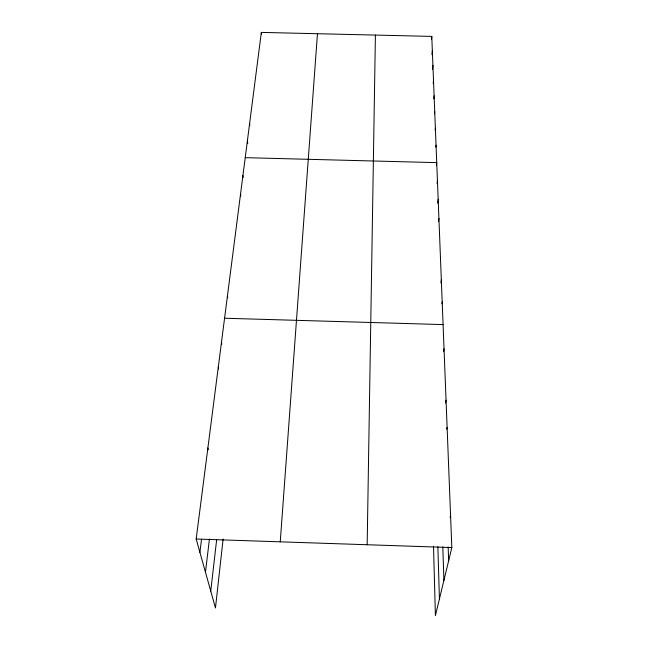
<?xml version="1.0" encoding="UTF-8"?>
<svg xmlns="http://www.w3.org/2000/svg" width="648" height="648" viewBox="0 0 648 648"><rect width="100%" height="100%" fill="white"/><g stroke="black" fill="none" stroke-linecap="round" stroke-linejoin="round"><path stroke-width="0.97" d="M367.173 544.741L375.411 35.073M280.252 541.825L317.463 33.72M431.487 39.423L431.779 36.401L261.338 32.4L196.174 539.015L215.468 607.937L223.098 539.112M431.941 54.659L432.338 50.633M432.508 69.296L432.913 65.278M433.188 83.349L433.504 80.336M433.796 98.836L434.111 95.831M434.516 113.789L434.735 111.796M435.156 130.224L435.383 128.231M210.746 591.065L216.699 539.347M435.82 147.153L436.047 145.168M436.388 165.596L436.728 162.64L245.228 157.667M205.465 572.216L209.442 539.039M437.084 183.595L437.44 180.654M199.9 552.323L201.528 539.306M437.684 203.14L438.17 199.244M438.55 221.341L438.923 218.441M440.907 282.941L441.329 279.952M441.904 303.847L442.195 301.887M443.58 351.702L444.034 348.843M445.532 403.064L446.043 400.156M446.764 429.211L447.112 427.315M450.133 517.59L450.571 515.63M431.779 36.401L451.826 547.576L435.407 615.6L433.512 546.159M224.573 318.233L443.086 324.591M196.174 539.015L451.826 547.576M207.886 447.962L208.283 449.817M218.271 367.189L218.603 369.068M221.478 342.257L221.794 344.177M227.464 295.731L227.756 297.699M240.554 193.971L240.773 195.931M242.927 175.535L243.138 177.503M247.455 140.341L247.747 143.321M249.618 123.541L249.804 125.534M261.338 32.4L261.484 34.417M448.149 546.993L448.651 560.723M442.795 546.855L443.912 580.357M437.854 546.75L439.425 598.955"/></g></svg>
